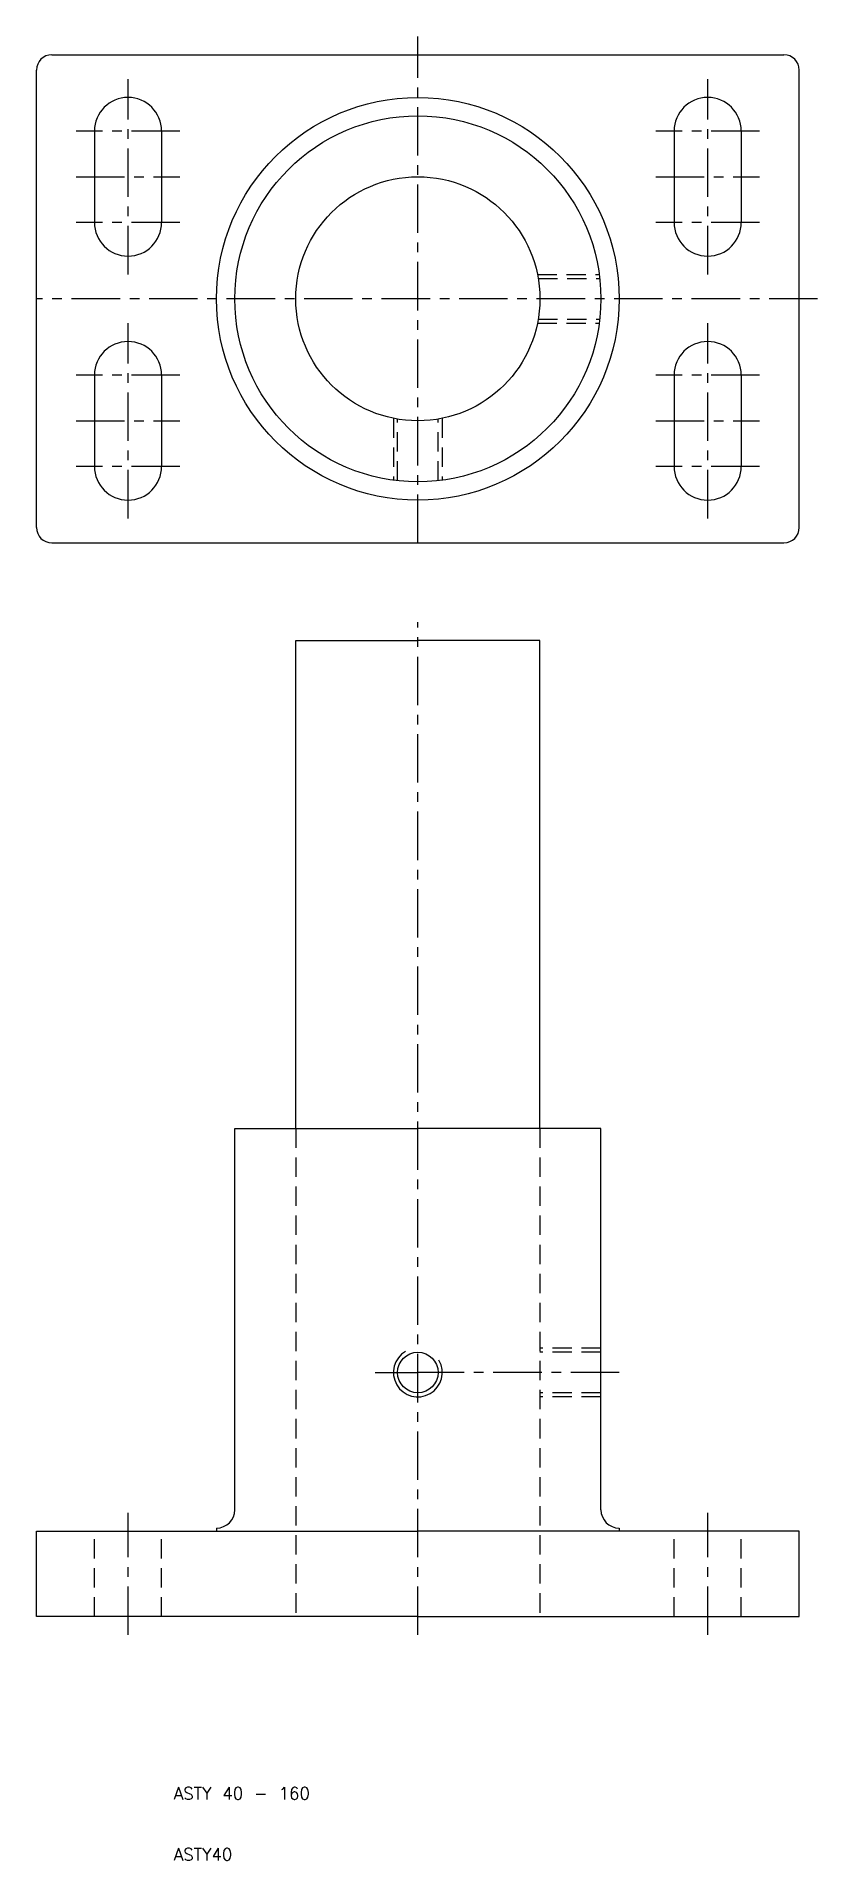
# Model space of a CAD drawing. Extents: x -12 to 116, y 10 to 309.
import ezdxf

# ---------------------------------------------------------------- set-up
doc = ezdxf.new("R2010")
doc.units = 0
doc.header["$LTSCALE"] = 0.25
doc.linetypes.add('CENTER', pattern=[50.8, 31.75, -6.35, 6.35, -6.35])
doc.linetypes.add('DASHED', pattern=[19.05, 12.7, -6.35])
doc.layers.get('0').update_dxf_attribs({"linetype": 'CONTINUOUS'})
doc.layers.add('CENTER', color=1, linetype='CENTER')
doc.styles.get("Standard").update_dxf_attribs({"font": 'txt.shx', "bigfont": 'extfont.shx'})

msp = doc.modelspace()

# ---------------------------------------------------------------- linework, layer by layer
for p, q in [((-10, 306), (110, 306)), ((-12.5, 228.5), (-12.5, 303.5)), ((112.5, 228.5), (112.5, 303.5)), ((-3, 293.5), (-3, 278.5)), ((8, 293.5), (8, 278.5)), ((92, 293.5), (92, 278.5)), ((103, 293.5), (103, 278.5)), ((-3, 253.5), (-3, 238.5)), ((8, 253.5), (8, 238.5)), ((92, 253.5), (92, 238.5)), ((103, 253.5), (103, 238.5)), ((-10, 226), (110, 226)), ((30, 130), (30, 210)), ((30, 210), (50, 210)), ((70, 210), (50, 210)), ((70, 130), (70, 210)), ((20, 67.5), (20, 130)), ((20, 130), (30, 130)), ((30, 130), (50, 130)), ((70, 130), (50, 130)), ((80, 130), (70, 130)), ((80, 67.5), (80, 130)), ((-12.5, 50), (-12.5, 64)), ((-12.5, 64), (20, 64)), ((17, 64.5), (17, 64)), ((20, 64), (50, 64)), ((80, 64), (50, 64)), ((112.5, 64), (80, 64)), ((83, 64.5), (83, 64)), ((112.5, 50), (112.5, 64)), ((50, 50), (-12.5, 50)), ((50, 50), (112.5, 50))]:
    msp.add_line(p, q)
at = {"color": 3, "linetype": 'DASHED'}
for p, q in [((69.595918, 270), (79.732137, 270)), ((69.721926, 269.3235), (79.815337, 269.3235)), ((69.595918, 262), (79.732137, 262)), ((69.721926, 262.6765), (79.815337, 262.6765)), ((46, 246.404082), (46, 236.267863)), ((46.6765, 236.184663), (46.6765, 246.278074)), ((53.3235, 236.184663), (53.3235, 246.278074)), ((54, 246.404082), (54, 236.267863)), ((30, 130), (30, 50)), ((70, 130), (70, 50)), ((80, 94), (70, 94)), ((80, 93.3235), (70, 93.3235)), ((80, 86.6765), (70, 86.6765)), ((80, 86), (70, 86)), ((-3, 50), (-3, 64)), ((8, 50), (8, 64)), ((92, 50), (92, 64)), ((103, 50), (103, 64))]:
    msp.add_line(p, q, dxfattribs=at)
for centre, radius in [((50, 266), 33), ((50, 266), 30), ((50, 266), 20), ((50, 90), 3.3235)]:
    msp.add_circle(centre, radius)
for centre, radius, start, end in [((-10, 303.5), 2.5, 90, 180), ((110, 303.5), 2.5, 0, 90), ((2.5, 293.5), 5.5, 0, 180), ((97.5, 293.5), 5.5, 0, 180), ((2.5, 278.5), 5.5, 180, 0), ((97.5, 278.5), 5.5, 180, 0), ((2.5, 253.5), 5.5, 0, 180), ((97.5, 253.5), 5.5, 0, 180), ((2.5, 238.5), 5.5, 180, 0), ((97.5, 238.5), 5.5, 180, 0), ((-10, 228.5), 2.5, 180, 270), ((110, 228.5), 2.5, 270, 0), ((17, 67.5), 3, 270, 0), ((83, 67.5), 3, 180, 270)]:
    msp.add_arc(centre, radius, start, end)
at = {"color": 3}
msp.add_arc((50, 90), 4, 120, 30, dxfattribs=at)
at = {"layer": 'CENTER', "color": 1, "linetype": 'CENTER'}
for p, q in [((50, 226), (50, 309)), ((2.5, 270), (2.5, 302)), ((97.5, 270), (97.5, 302)), ((11, 293.5), (-6, 293.5)), ((106, 293.5), (89, 293.5)), ((-6, 286), (11, 286)), ((89, 286), (106, 286)), ((11, 278.5), (-6, 278.5)), ((106, 278.5), (89, 278.5)), ((115.5, 266), (-12.5, 266)), ((2.5, 230), (2.5, 262)), ((97.5, 230), (97.5, 262)), ((11, 253.5), (-6, 253.5)), ((106, 253.5), (89, 253.5)), ((-6, 246), (11, 246)), ((89, 246), (106, 246)), ((11, 238.5), (-6, 238.5)), ((106, 238.5), (89, 238.5)), ((50, 47), (50, 213)), ((43, 90), (50, 90)), ((83, 90), (50, 90)), ((2.5, 47), (2.5, 67)), ((97.5, 47), (97.5, 67))]:
    msp.add_line(p, q, dxfattribs=at)

# ---------------------------------------------------------------- texts
for s, p in [('ASTY 40 - 160', (10, 20)), ('ASTY40', (10, 10))]:
    msp.add_text(s, height=2).set_placement(p)

doc.saveas('drawing.dxf')
